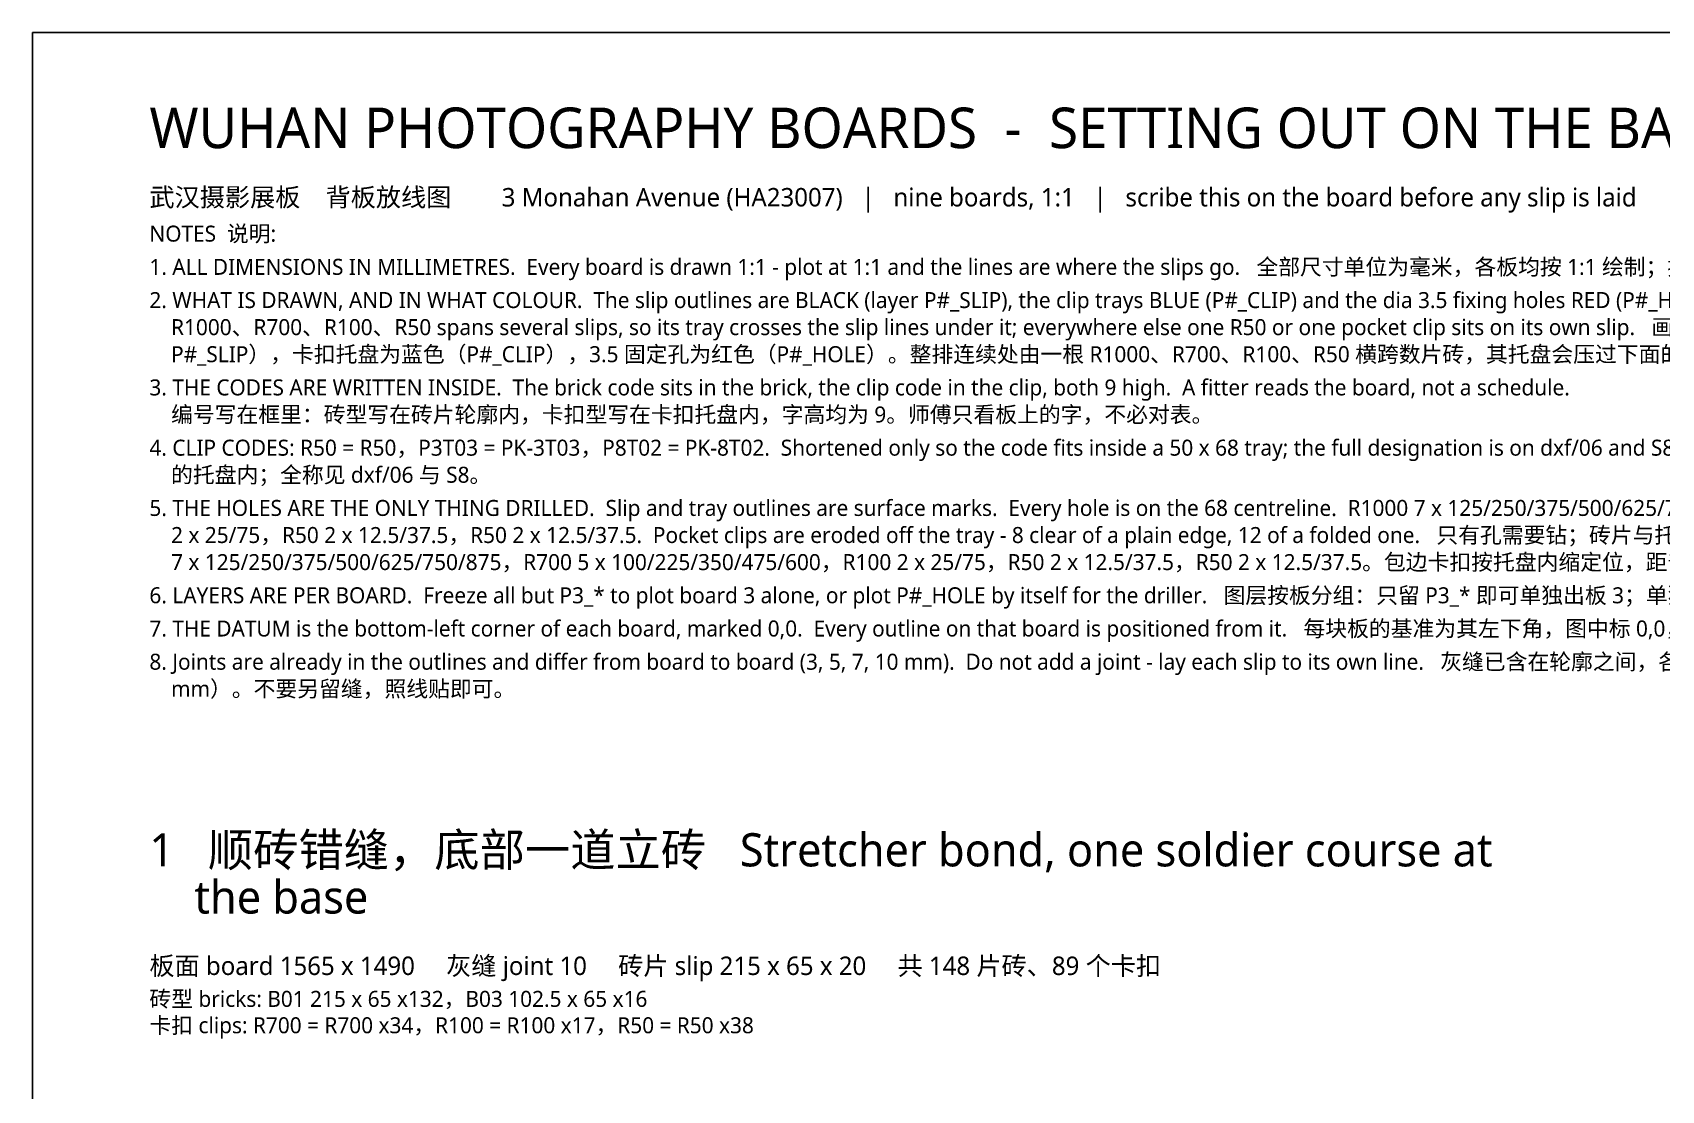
# Model space of a CAD drawing. Header units: millimetres. Extents: x -190 to 7814, y -8114 to 208.
# Drawn here: x -190 to 2459, y -1512 to 208 of the extents above; entities that cross this region are included whole.
import ezdxf
from ezdxf.enums import TextEntityAlignment as Align

# ---------------------------------------------------------------- set-up
doc = ezdxf.new("R2010")
doc.units = ezdxf.units.MM
for name, color, linetype in [('BORDER', 7, 'Continuous'), ('NOTE', 7, 'Continuous'), ('TITLE', 7, 'Continuous')]:
    doc.layers.add(name, color=color, linetype=linetype)
doc.styles.add('CN', font='msyh.ttc')

msp = doc.modelspace()

# ---------------------------------------------------------------- linework, layer by layer
at = {"layer": 'BORDER'}
msp.add_lwpolyline([(-190, -8113.5), (7813.67, -8113.5), (7813.67, 207.69), (-190, 207.69)], close=True, dxfattribs=at)

# ---------------------------------------------------------------- texts
at = {"layer": 'NOTE', "style": 'CN'}
for s, p in [('NOTES  说明:', (0, -140)), ('1. ALL DIMENSIONS IN MILLIMETRES.  Every board is drawn 1:1 - plot at 1:1 and the lines are where the slips go.   全部尺寸单位为毫米，各板均按 1:1 绘制；按 1:1 出图，图上的线就是砖片的位置。', (0, -194)), ('2. WHAT IS DRAWN, AND IN WHAT COLOUR.  The slip outlines are BLACK (layer P#_SLIP), the clip trays BLUE (P#_CLIP) and the dia 3.5 fixing holes RED (P#_HOLE).  Where a course runs unbroken one', (0, -248)), ('    R1000、R700、R100、R50 spans several slips, so its tray crosses the slip lines under it; everywhere else one R50 or one pocket clip sits on its own slip.   画的内容与颜色：砖片轮廓为黑色（图层', (0, -292)), ('    P#_SLIP），卡扣托盘为蓝色（P#_CLIP），3.5 固定孔为红色（P#_HOLE）。整排连续处由一根 R1000、R700、R100、R50 横跨数片砖，其托盘会压过下面的砖线；其余位置仍为一砖一扣（R50 或包边卡扣）。', (0, -336)), ('3. THE CODES ARE WRITTEN INSIDE.  The brick code sits in the brick, the clip code in the clip, both 9 high.  A fitter reads the board, not a schedule.  ', (0, -390)), ('    编号写在框里：砖型写在砖片轮廓内，卡扣型写在卡扣托盘内，字高均为 9。师傅只看板上的字，不必对表。', (0, -434)), ('4. CLIP CODES: R50 = R50，P3T03 = PK-3T03，P8T02 = PK-8T02.  Shortened only so the code fits inside a 50 x 68 tray; the full designation is on dxf/06 and S8.   卡扣编号为缩写，只因要写进 50 x 68', (0, -488)), ('    的托盘内；全称见 dxf/06 与 S8。', (0, -532)), ('5. THE HOLES ARE THE ONLY THING DRILLED.  Slip and tray outlines are surface marks.  Every hole is on the 68 centreline.  R1000 7 x 125/250/375/500/625/750/875，R700 5 x 100/225/350/475/600，R100', (0, -586)), ('    2 x 25/75，R50 2 x 12.5/37.5，R50 2 x 12.5/37.5.  Pocket clips are eroded off the tray - 8 clear of a plain edge, 12 of a folded one.   只有孔需要钻；砖片与托盘轮廓仅为表面画线。孔位一律在 68 中线上：R1000', (0, -630)), ('    7 x 125/250/375/500/625/750/875，R700 5 x 100/225/350/475/600，R100 2 x 25/75，R50 2 x 12.5/37.5，R50 2 x 12.5/37.5。包边卡扣按托盘内缩定位，距普通边 8，距折边 12。', (0, -674)), ('6. LAYERS ARE PER BOARD.  Freeze all but P3_* to plot board 3 alone, or plot P#_HOLE by itself for the driller.   图层按板分组：只留 P3_* 即可单独出板 3；单独打开 P#_HOLE 可只出钻孔图。', (0, -728)), ('7. THE DATUM is the bottom-left corner of each board, marked 0,0.  Every outline on that board is positioned from it.   每块板的基准为其左下角，图中标 0,0，该板所有轮廓均自此定位。', (0, -782)), ('8. Joints are already in the outlines and differ from board to board (3, 5, 7, 10 mm).  Do not add a joint - lay each slip to its own line.   灰缝已含在轮廓之间，各板不同（3、5、7、10', (0, -836)), ('    mm）。不要另留缝，照线贴即可。', (0, -880))]:
    msp.add_text(s, height=26, dxfattribs=at).set_placement(p, align=Align.BOTTOM_LEFT)
at = {"layer": 'TITLE', "style": 'CN'}
for s, height, p in [('WUHAN PHOTOGRAPHY BOARDS  -  SETTING OUT ON THE BACKING BOARD', 66, (0, 0)), ('武汉摄影展板\u3000背板放线图\u3000\u30003 Monahan Avenue (HA23007)   |   nine boards, 1:1   |   scribe this on the board before any slip is laid', 30, (0, -84)), ('1   顺砖错缝，底部一道立砖   Stretcher bond, one soldier course at', 54, (0, -1164.2)), ('    the base', 54, (0, -1240.88)), ('板面 board 1565 x 1490     灰缝 joint 10     砖片 slip 215 x 65 x 20     共 148 片砖、89 个卡扣', 30, (0, -1333.56)), ('砖型 bricks: B01 215 x 65 x132，B03 102.5 x 65 x16', 26, (0, -1384.16)), ('卡扣 clips: R700 = R700 x34，R100 = R100 x17，R50 = R50 x38', 26, (0, -1427.08))]:
    msp.add_text(s, height=height, dxfattribs=at).set_placement(p, align=Align.BOTTOM_LEFT)

doc.saveas('drawing.dxf')
